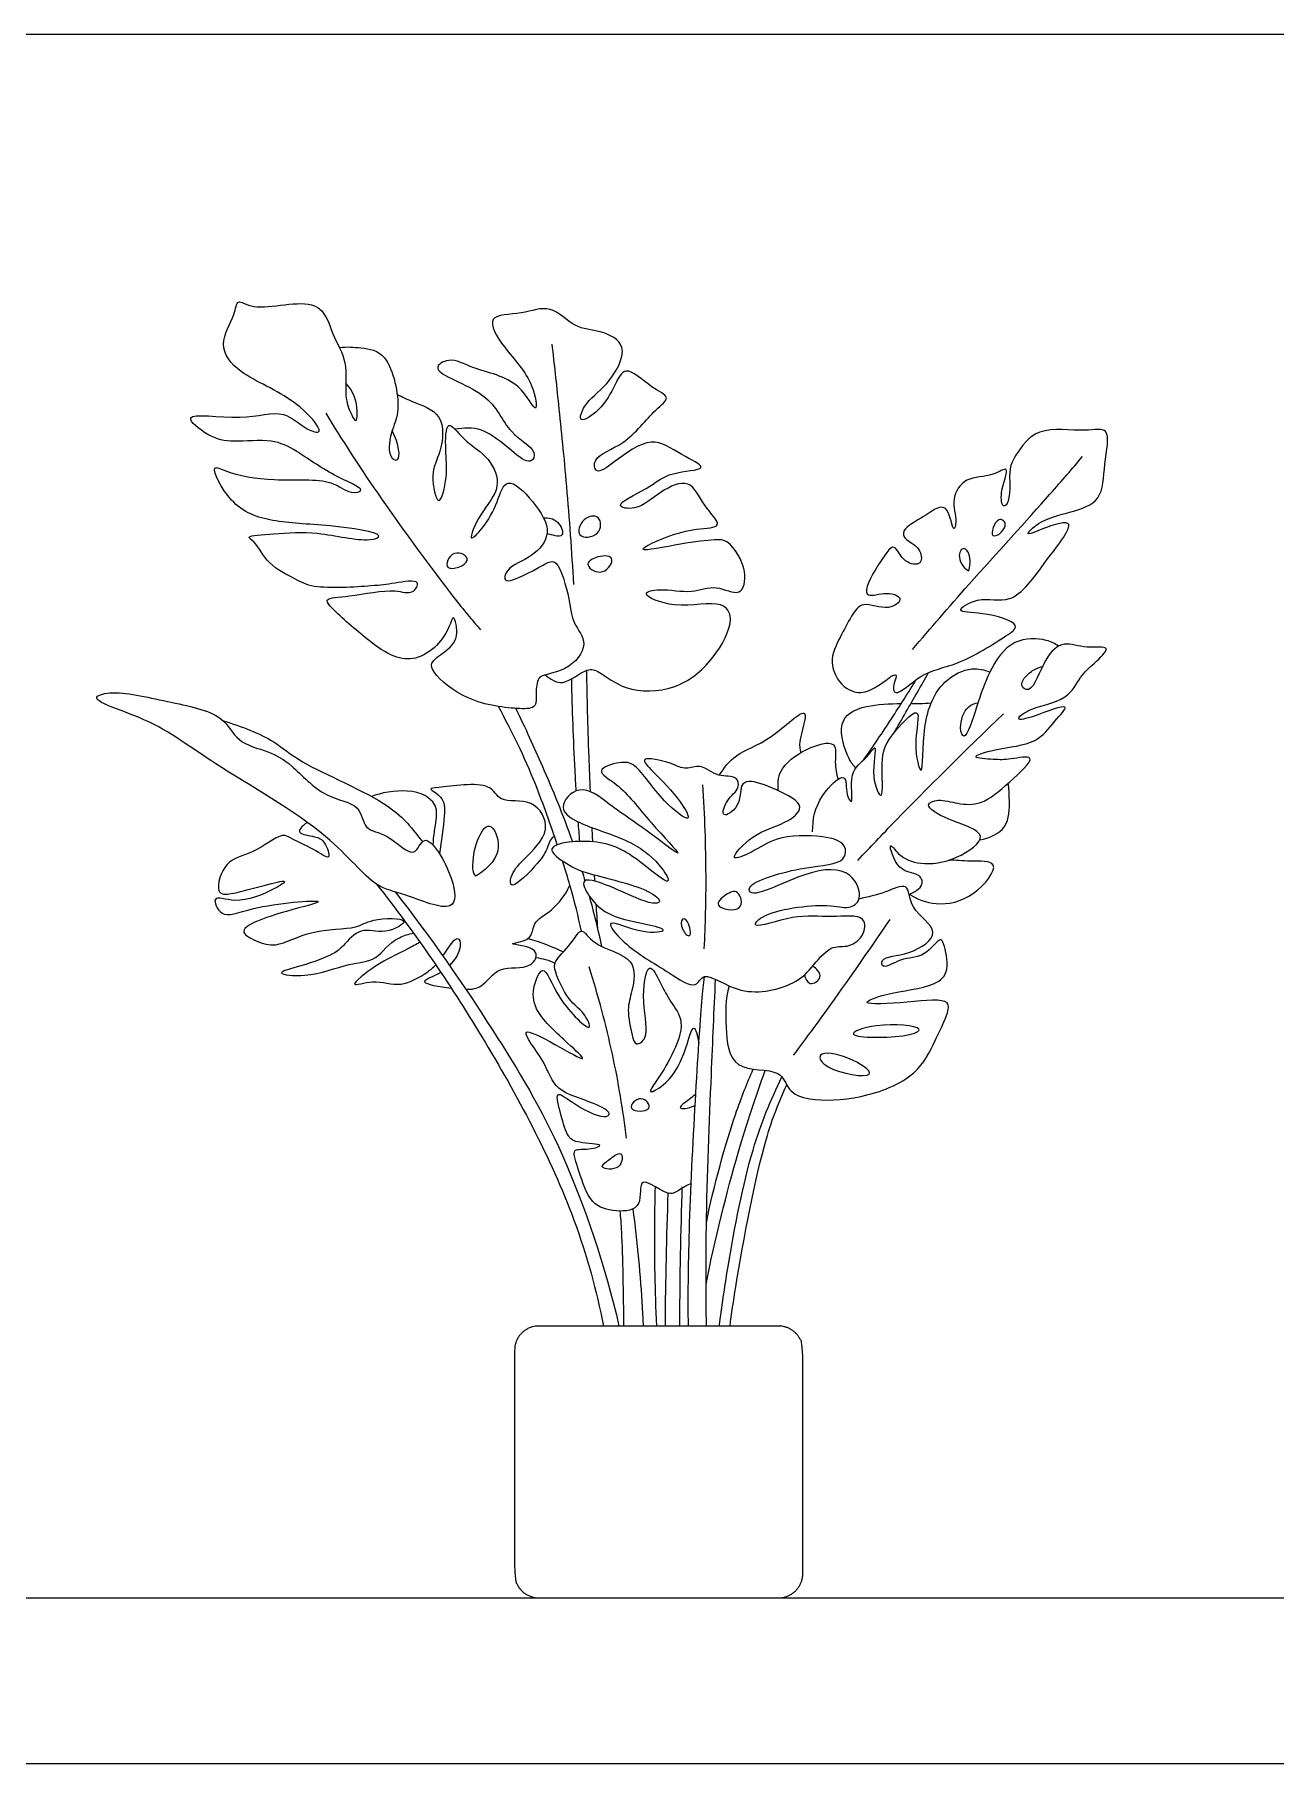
# Model space of a CAD drawing. Header units: millimetres. Extents: x 0.2 to 27.9, y 0.2 to 5.6.
# Drawn here: x 19.349 to 20.661, y 0.156 to 1.984 of the extents above; entities that cross this region are included whole.
import ezdxf

# ---------------------------------------------------------------- set-up
doc = ezdxf.new("R2010")
doc.units = ezdxf.units.MM
for name, color, linetype, true_color in [('AG-DIAGRAM', 7, 'Continuous', 0xfecc66), ('AG-PLANTS', 7, 'Continuous', 0x66ccff), ('X-VPRT', 6, 'Continuous', 0xff00ff)]:
    doc.layers.add(name, color=color, linetype=linetype, true_color=true_color)

msp = doc.modelspace()

# ---------------------------------------------------------------- linework, layer by layer
at = {"layer": 'AG-DIAGRAM'}
msp.add_line((17.2089, 0.3307), (21.7098, 0.3307), dxfattribs=at)
at = {"layer": 'AG-PLANTS'}
for points, knots in [([(19.7324, 1.6037), (19.7381, 1.6013), (19.7484, 1.595), (19.7838, 1.585), (19.7796, 1.541), (19.7661, 1.5219), (19.7765, 1.4772), (19.7863, 1.5206), (19.7832, 1.5416), (19.7838, 1.5812), (19.8032, 1.5532), (19.8307, 1.5385), (19.8439, 1.5042), (19.8208, 1.4808), (19.8051, 1.4437), (19.8257, 1.4645), (19.8382, 1.4875), (19.8476, 1.5203), (19.8778, 1.4898), (19.8983, 1.4579), (19.8759, 1.4306), (19.8483, 1.4222), (19.8425, 1.3979), (19.8872, 1.4241), (19.9029, 1.4311), (19.9154, 1.3855), (19.9169, 1.3622), (19.9371, 1.3394), (19.9126, 1.3097), (19.8818, 1.3074), (19.8811, 1.3007), (19.88, 1.2955), (19.8788, 1.2899), (19.8809, 1.2714), (19.859, 1.2707), (19.8062, 1.2769), (19.7712, 1.3071), (19.7665, 1.3205), (19.7832, 1.3314), (19.7988, 1.3448), (19.7922, 1.3745), (19.7873, 1.3549), (19.7729, 1.3343), (19.7492, 1.3215), (19.7242, 1.3266), (19.697, 1.3472), (19.6621, 1.3778), (19.6552, 1.3888), (19.6848, 1.3895), (19.7286, 1.3995), (19.7481, 1.3906), (19.7596, 1.4094), (19.7261, 1.4032), (19.7068, 1.401), (19.6432, 1.3973), (19.6252, 1.4087), (19.5948, 1.4228), (19.584, 1.4472), (19.57, 1.4544), (19.6073, 1.4565), (19.6461, 1.4601), (19.6994, 1.4465), (19.7237, 1.4566), (19.6544, 1.4668), (19.602, 1.4674), (19.556, 1.4833), (19.5325, 1.5324), (19.5553, 1.5195), (19.6023, 1.5109), (19.6627, 1.5162), (19.6805, 1.4979), (19.703, 1.5023), (19.6609, 1.5189), (19.6272, 1.5439), (19.6002, 1.5574), (19.5586, 1.5525), (19.5345, 1.5575), (19.497, 1.5875), (19.5707, 1.5743), (19.6119, 1.5901), (19.6336, 1.5668), (19.6591, 1.5599), (19.6219, 1.6032), (19.5667, 1.6223), (19.5412, 1.6561), (19.561, 1.686), (19.5626, 1.7067), (19.582, 1.6894), (19.6523, 1.711), (19.6628, 1.6662), (19.681, 1.6388), (19.6759, 1.6028), (19.6826, 1.5847), (19.6906, 1.5699), (19.6907, 1.5984), (19.6828, 1.6105), (19.678, 1.6156)], [0, 0, 0, 0, 0.239692, 0.550039, 0.884876, 1.176141, 1.461051, 1.741623, 2.04524, 2.323128, 2.573801, 2.899472, 3.20268, 3.529308, 3.814109, 4.032509, 4.346228, 4.612494, 4.92735, 5.262431, 5.563561, 5.865018, 6.046658, 6.407187, 6.612905, 6.9654, 7.250011, 7.523784, 7.839327, 8.133558, 8.27797, 8.27797, 8.447015, 8.659023, 8.884328, 9.297743, 9.668829, 9.846234, 10.077983, 10.335608, 10.578241, 10.758973, 11.048508, 11.327814, 11.593163, 11.927399, 12.308941, 12.453686, 12.7234, 13.109525, 13.349265, 13.529182, 13.798124, 14.079631, 14.508184, 14.771119, 15.083473, 15.372489, 15.522717, 15.805954, 16.184427, 16.598453, 16.778457, 17.181821, 17.614637, 18.002338, 18.34397, 18.540681, 18.93959, 19.368496, 19.639229, 19.817683, 20.132519, 20.51359, 20.813636, 21.161758, 21.458249, 21.736065, 22.134956, 22.513518, 22.813405, 23.013094, 23.362617, 23.811881, 24.137373, 24.457722, 24.665308, 24.895734, 25.338953, 25.669768, 25.990515, 26.31565, 26.569, 26.728339, 26.980968, 27.213614, 27.213614, 27.213614, 27.213614]), ([(19.889, 1.307), (19.8943, 1.3029), (19.9079, 1.2926), (19.9324, 1.3159), (19.9477, 1.3101), (19.9742, 1.2883), (20.028, 1.2894), (20.0671, 1.321), (20.0904, 1.3648), (20.0752, 1.3878), (20.029, 1.3752), (19.9859, 1.3931), (20.013, 1.3994), (20.0439, 1.3921), (20.0686, 1.404), (20.0969, 1.3873), (20.104, 1.4184), (20.084, 1.4502), (20.0667, 1.4503), (20.0357, 1.4466), (19.9819, 1.4354), (20.0077, 1.4504), (20.0452, 1.4629), (20.0803, 1.4621), (20.0548, 1.4864), (20.0432, 1.5167), (20.0093, 1.5013), (19.9881, 1.4805), (19.9572, 1.4856), (20.0009, 1.5048), (20.0181, 1.5224), (20.0673, 1.5237), (20.0297, 1.5408), (20.0016, 1.5621), (19.9638, 1.5337), (19.9418, 1.5174), (19.9389, 1.5394), (19.9755, 1.5496), (20.0023, 1.5863), (20.0236, 1.6011), (20.0002, 1.6104), (19.9736, 1.637), (19.9622, 1.6123), (19.9494, 1.5879), (19.9224, 1.5709), (19.9306, 1.5959), (19.9552, 1.6119), (19.9806, 1.6559), (19.9464, 1.6723), (19.9199, 1.6727), (19.8946, 1.7006), (19.8658, 1.6876), (19.8232, 1.6891), (19.8469, 1.6495), (19.8767, 1.6201), (19.8821, 1.5762), (19.862, 1.6213), (19.8132, 1.629), (19.7898, 1.6444), (19.7618, 1.6277), (19.8337, 1.6075), (19.8467, 1.5629), (19.8812, 1.5461), (19.8739, 1.5277), (19.8512, 1.5457), (19.8233, 1.5699), (19.8027, 1.5685), (19.7935, 1.5669)], [0, 0, 0, 0, 0.249282, 0.545128, 0.751421, 1.067653, 1.460853, 1.856537, 2.230578, 2.467344, 2.854149, 3.168415, 3.381262, 3.703201, 3.989463, 4.261731, 4.523572, 4.853072, 5.064277, 5.397755, 5.748323, 5.954943, 6.335247, 6.598685, 6.872905, 7.171354, 7.472457, 7.789744, 8.005723, 8.321261, 8.638678, 8.942839, 9.215596, 9.543807, 9.914217, 10.1661, 10.350514, 10.675747, 11.062875, 11.294743, 11.537733, 11.851115, 12.08923, 12.404511, 12.656031, 12.865858, 13.187084, 13.542929, 13.837438, 14.128004, 14.440306, 14.748352, 15.053861, 15.364209, 15.757542, 16.028406, 16.326104, 16.723878, 17.014568, 17.226237, 17.639518, 18.028866, 18.343081, 18.516235, 18.78356, 19.126901, 19.420602, 19.420602, 19.420602, 19.420602]), ([(19.6712, 1.6534), (19.6788, 1.6545), (19.6944, 1.6531), (19.7253, 1.6489), (19.7371, 1.5863), (19.7268, 1.569), (19.721, 1.5387), (19.7367, 1.53), (19.7346, 1.5506), (19.7272, 1.5656)], [0, 0, 0, 0, 0.281683, 0.584994, 1.02227, 1.302196, 1.610411, 1.777524, 2.06154, 2.06154, 2.06154, 2.06154]), ([(19.9192, 1.4028), (19.9172, 1.4374), (19.9124, 1.505), (19.9035, 1.5921), (19.8988, 1.6356), (19.8964, 1.6569)], [0, 0, 0, 0, 0.56565, 1.083189, 1.528626, 1.528626, 1.528626, 1.528626]), ([(19.6568, 1.584), (19.6744, 1.5553), (19.7077, 1.5026), (19.7911, 1.389), (19.8108, 1.3662), (19.8205, 1.3546)], [0, 0, 0, 0, 0.558356, 1.204603, 1.578454, 1.578454, 1.578454, 1.578454]), ([(20.2549, 1.3056), (20.2508, 1.3021), (20.242, 1.2963), (20.2253, 1.2858), (20.2028, 1.2922), (20.1875, 1.3208), (20.2009, 1.3469), (20.212, 1.3685), (20.2245, 1.3868), (20.2509, 1.3733), (20.2703, 1.3886), (20.2494, 1.3958), (20.2289, 1.3883), (20.2276, 1.4025), (20.2487, 1.4359), (20.259, 1.4462), (20.2674, 1.425), (20.289, 1.4217), (20.286, 1.443), (20.2691, 1.4495), (20.2654, 1.4619), (20.2902, 1.474), (20.3037, 1.4852), (20.3162, 1.4845), (20.3206, 1.4551), (20.325, 1.4716), (20.3174, 1.4929), (20.3332, 1.5178), (20.3609, 1.5157), (20.3825, 1.5314), (20.3692, 1.5009), (20.3736, 1.4782), (20.3813, 1.4933), (20.3793, 1.5267), (20.3866, 1.54), (20.4092, 1.5721), (20.4585, 1.5628), (20.4886, 1.5714), (20.4793, 1.5291), (20.4796, 1.4905), (20.4444, 1.4787), (20.4123, 1.4714), (20.3953, 1.4534), (20.4108, 1.46), (20.4588, 1.4782), (20.4156, 1.425), (20.3848, 1.3789), (20.3488, 1.3916), (20.3191, 1.3724), (20.3528, 1.374), (20.3949, 1.3612), (20.3735, 1.346), (20.3248, 1.3157), (20.2882, 1.3117), (20.2589, 1.2816), (20.2555, 1.2973), (20.2639, 1.3101), (20.2549, 1.3056)], [0, 0, 0, 0, 0.224913, 0.466071, 0.721577, 1.021916, 1.317881, 1.60117, 1.837271, 2.125017, 2.342997, 2.561452, 2.808154, 2.973732, 3.335971, 3.509536, 3.750622, 3.969931, 4.183127, 4.418709, 4.583583, 4.866836, 5.106985, 5.278396, 5.533852, 5.686936, 5.9608, 6.238138, 6.53605, 6.752465, 7.03358, 7.238551, 7.540035, 7.540035, 7.805053, 8.146209, 8.537901, 8.809129, 9.153247, 9.491621, 9.810255, 10.148482, 10.368121, 10.551651, 10.873864, 11.24992, 11.671957, 11.998748, 12.252239, 12.522038, 12.862977, 13.079696, 13.509294, 13.870102, 14.185055, 14.35445, 14.568802, 14.568802, 14.568802, 14.568802]), ([(20.2773, 1.3338), (20.2972, 1.3571), (20.3346, 1.4007), (20.4231, 1.4977), (20.4458, 1.5246), (20.4574, 1.5381)], [0, 0, 0, 0, 0.531942, 1.157864, 1.563399, 1.563399, 1.563399, 1.563399]), ([(19.8872, 1.4733), (19.8923, 1.4735), (19.903, 1.4721), (19.9119, 1.4501), (19.8958, 1.4549), (19.891, 1.4568)], [0, 0, 0, 0, 0.2188971, 0.4289816, 0.648641, 0.648641, 0.648641, 0.648641]), ([(19.9257, 1.4552), (19.9225, 1.4588), (19.9279, 1.474), (19.9485, 1.4778), (19.9487, 1.453), (19.9291, 1.4514), (19.9257, 1.4552)], [0, 0, 0, 0, 0.2253969, 0.4401604, 0.6634488, 0.9023614, 0.9023614, 0.9023614, 0.9023614]), ([(20.3625, 1.4545), (20.3597, 1.4569), (20.3668, 1.4775), (20.3816, 1.4642), (20.3653, 1.4523), (20.3625, 1.4545)], [0, 0, 0, 0, 0.2330314, 0.4018547, 0.6279846, 0.6279846, 0.6279846, 0.6279846]), ([(19.7863, 1.4208), (19.7826, 1.4237), (19.7905, 1.4425), (19.8176, 1.4272), (19.7906, 1.4174), (19.7863, 1.4208)], [0, 0, 0, 0, 0.2226047, 0.4404426, 0.6980817, 0.6980817, 0.6980817, 0.6980817]), ([(19.9343, 1.4231), (19.9334, 1.4263), (19.9416, 1.4327), (19.9658, 1.4349), (19.9512, 1.4098), (19.9354, 1.4191), (19.9343, 1.4231)], [0, 0, 0, 0, 0.1867363, 0.4140967, 0.6421309, 0.8698725, 0.8698725, 0.8698725, 0.8698725]), ([(20.3372, 1.4173), (20.3335, 1.4176), (20.3231, 1.4308), (20.3326, 1.4468), (20.3404, 1.4315), (20.3372, 1.4173)], [0, 0, 0, 0, 0.2904128, 0.5145978, 0.8085782, 0.8085782, 0.8085782, 0.8085782]), ([(20.2738, 1.0752), (20.2793, 1.0767), (20.2911, 1.0844), (20.2839, 1.0987), (20.2615, 1.097), (20.25, 1.135), (20.2636, 1.1142), (20.2868, 1.1052), (20.3225, 1.1096), (20.3648, 1.1396), (20.3155, 1.1521), (20.2875, 1.1697), (20.3063, 1.1765), (20.3254, 1.1701), (20.352, 1.169), (20.3773, 1.1911), (20.4138, 1.2243), (20.3788, 1.2171), (20.366, 1.2173), (20.3343, 1.2194), (20.3686, 1.2299), (20.4091, 1.2333), (20.4253, 1.2558), (20.4494, 1.2807), (20.4068, 1.2626), (20.3842, 1.2577), (20.4017, 1.2732), (20.4418, 1.2787), (20.4544, 1.3056), (20.4679, 1.3177), (20.491, 1.3391), (20.4596, 1.3339), (20.4373, 1.3442), (20.4161, 1.3256), (20.4045, 1.286), (20.3886, 1.2961), (20.4007, 1.3106), (20.4108, 1.3149), (20.4149, 1.3158)], [0, 0, 0, 0, 0.230217, 0.410931, 0.663977, 0.939425, 1.131676, 1.411332, 1.755984, 2.077483, 2.420178, 2.704178, 2.88905, 3.144128, 3.416429, 3.757275, 4.075057, 4.32301, 4.563915, 4.802542, 5.059351, 5.423905, 5.725577, 5.963104, 6.286668, 6.513102, 6.717121, 7.072811, 7.358523, 7.613476, 7.858449, 8.106789, 8.381202, 8.663034, 8.99534, 9.155709, 9.390147, 9.540094, 9.540094, 9.540094, 9.540094]), ([(20.4319, 1.3374), (20.4279, 1.3401), (20.4193, 1.3453), (20.3812, 1.3473), (20.357, 1.3089), (20.3467, 1.2778), (20.3328, 1.2342), (20.3262, 1.2529), (20.3327, 1.273), (20.3431, 1.277), (20.3467, 1.2776)], [0, 0, 0, 0, 0.211416, 0.531585, 0.886532, 1.235699, 1.556078, 1.726715, 1.997413, 2.127881, 2.127881, 2.127881, 2.127881]), ([(19.9166, 1.3026), (19.9173, 1.2704), (19.9187, 1.2321), (19.921, 1.1915), (19.9215, 1.1842)], [0, 0, 0, 0, 0.5462568, 0.6647753, 0.6647753, 0.6647753, 0.6647753]), ([(19.9326, 1.3119), (19.9331, 1.2813), (19.9339, 1.2478), (19.9359, 1.1966), (19.9365, 1.1837)], [0, 0, 0, 0, 0.5320723, 0.6993508, 0.6993508, 0.6993508, 0.6993508]), ([(20.1718, 1.1412), (20.1716, 1.1543), (20.1764, 1.1775), (20.2094, 1.2086), (20.206, 1.1811), (20.2164, 1.166), (20.2084, 1.2061), (20.2286, 1.2171), (20.2418, 1.239), (20.232, 1.2001), (20.2481, 1.1662), (20.2433, 1.219), (20.2504, 1.2394), (20.2908, 1.2826), (20.2765, 1.235), (20.2897, 1.1876), (20.2866, 1.2582), (20.3065, 1.3013), (20.3396, 1.3163), (20.3533, 1.3124), (20.3593, 1.31)], [0, 0, 0, 0, 0.347636, 0.64971, 0.8852, 1.048679, 1.34015, 1.617101, 1.814691, 2.119419, 2.375699, 2.69855, 3.004449, 3.338341, 3.655683, 3.953032, 4.328, 4.729321, 5.041548, 5.28565, 5.28565, 5.28565, 5.28565]), ([(20.226, 1.2174), (20.236, 1.2317), (20.2554, 1.2606), (20.2729, 1.2882), (20.2815, 1.3021)], [0, 0, 0, 0, 0.401362, 0.7896111, 0.7896111, 0.7896111, 0.7896111]), ([(20.2576, 1.2453), (20.2659, 1.2595), (20.2824, 1.2881), (20.2905, 1.3024), (20.2945, 1.3095)], [0, 0, 0, 0, 0.3906046, 0.6655935, 0.6655935, 0.6655935, 0.6655935]), ([(19.7106, 1.0857), (19.72, 1.0795), (19.7389, 1.0772), (19.7961, 1.0511), (19.7937, 1.0928), (19.761, 1.1473), (19.7513, 1.1083), (19.723, 1.1409), (19.6965, 1.1415), (19.6942, 1.1721), (19.654, 1.1757), (19.6219, 1.2123), (19.5972, 1.2267), (19.5617, 1.2349), (19.5493, 1.2673), (19.4887, 1.2784), (19.4338, 1.292), (19.4016, 1.2811), (19.4768, 1.2597), (19.5372, 1.2114), (19.659, 1.1444), (19.6966, 1.095), (19.7106, 1.0857)], [0, 0, 0, 0, 0.318706, 0.703208, 1.002886, 1.39085, 1.61886, 1.933183, 2.207797, 2.468864, 2.798798, 3.181791, 3.482848, 3.800939, 4.102763, 4.530375, 4.965197, 5.180975, 5.591805, 6.116274, 6.772352, 7.248098, 7.248098, 7.248098, 7.248098]), ([(19.9017, 1.1274), (19.8948, 1.1484), (19.8742, 1.2064), (19.8541, 1.2467), (19.8395, 1.2736)], [0.6445809, 0.6445809, 0.6445809, 0.6445809, 0.9807482, 1.5128401, 1.5128401, 1.5128401, 1.5128401]), ([(19.8579, 1.2716), (19.8677, 1.2513), (19.8868, 1.2091), (19.9075, 1.1601), (19.9177, 1.1306)], [0, 0, 0, 0, 0.456737, 0.9702196, 0.9702196, 0.9702196, 0.9702196]), ([(20.0731, 1.201), (20.0782, 1.2086), (20.0904, 1.2256), (20.1259, 1.235), (20.174, 1.2843), (20.1553, 1.2347), (20.1586, 1.2287), (20.1592, 1.2248)], [0, 0, 0, 0, 0.290971, 0.649941, 1.014038, 1.317507, 1.510485, 1.510485, 1.510485, 1.510485]), ([(20.2173, 1.2085), (20.2145, 1.2118), (20.2091, 1.2181), (20.1953, 1.2589), (20.223, 1.2754), (20.2538, 1.2766), (20.2655, 1.2767)], [0, 0, 0, 0, 0.200556, 0.53399, 0.848671, 1.102178, 1.102178, 1.102178, 1.102178]), ([(20.2197, 1.1109), (20.2333, 1.1254), (20.2605, 1.1544), (20.3353, 1.2293), (20.3736, 1.2657)], [0, 0, 0, 0, 0.428832, 1.128133, 1.128133, 1.128133, 1.128133]), ([(20.2758, 1.2767), (20.279, 1.2767), (20.2889, 1.2766), (20.2928, 1.2772), (20.2972, 1.2774)], [1.1813832, 1.1813832, 1.1813832, 1.1813832, 1.2612941, 1.4618345, 1.4618345, 1.4618345, 1.4618345]), ([(19.5486, 1.2583), (19.5669, 1.2532), (19.6045, 1.2379), (19.6289, 1.2124), (19.7292, 1.1722), (19.7483, 1.1442), (19.759, 1.1306)], [0, 0, 0, 0, 0.418872, 0.760356, 1.321337, 1.721183, 1.721183, 1.721183, 1.721183]), ([(20.1355, 1.1846), (20.1349, 1.1915), (20.135, 1.2077), (20.1627, 1.2296), (20.1994, 1.2399), (20.1942, 1.2137), (20.1974, 1.2026), (20.1984, 1.1964)], [0, 0, 0, 0, 0.253482, 0.58508, 0.881617, 1.11718, 1.358785, 1.358785, 1.358785, 1.358785]), ([(20.0574, 0.9879), (20.0532, 0.9867), (20.0484, 0.9724), (20.0171, 0.9949), (19.9749, 1.0181), (19.9473, 1.0533), (19.9913, 1.0315), (20.0234, 1.0365), (19.992, 1.0449), (19.9579, 1.05), (19.9361, 1.0694), (19.923, 1.0965), (19.9662, 1.0806), (19.9992, 1.0638), (20.0137, 1.0665), (19.9961, 1.083), (19.9339, 1.096), (19.9148, 1.1049), (19.8804, 1.1281), (19.9519, 1.1354), (19.9867, 1.1123), (20.0253, 1.0801), (20.0113, 1.1072), (19.9804, 1.1328), (19.9323, 1.146), (19.8984, 1.1648), (19.9267, 1.1945), (19.9591, 1.1674), (19.9972, 1.1425), (20.0443, 1.1052), (19.9957, 1.1546), (19.9707, 1.1897), (19.9386, 1.2063), (19.969, 1.2158), (19.9865, 1.2136), (20.0103, 1.1743), (20.0471, 1.1468), (20.0309, 1.177), (20.0056, 1.2019), (19.9859, 1.2224), (20.0237, 1.2143), (20.037, 1.2056), (20.054, 1.214), (20.0711, 1.1978), (20.0922, 1.2015), (20.0952, 1.1857), (20.081, 1.1769), (20.0731, 1.1529), (20.0968, 1.1681), (20.0941, 1.1903), (20.1053, 1.1969), (20.1328, 1.1865), (20.1682, 1.1686), (20.1402, 1.1475), (20.1104, 1.1415), (20.0791, 1.1073), (20.1111, 1.1204), (20.1322, 1.1368), (20.181, 1.1382), (20.2082, 1.1295), (20.2064, 1.1064), (20.1643, 1.1057), (20.1003, 1.0874), (20.1085, 1.0695), (20.165, 1.1016), (20.2134, 1.1038), (20.2258, 1.0691), (20.2088, 1.0584), (20.1876, 1.0667), (20.12, 1.0575), (20.1045, 1.036), (20.1553, 1.0551), (20.1881, 1.0495), (20.2301, 1.0551), (20.2263, 1.0286), (20.208, 1.018), (20.1899, 1.0219), (20.1698, 0.9954), (20.1527, 0.9788), (20.0963, 0.9637), (20.0648, 0.9899), (20.0574, 0.9879)], [0, 0, 0, 0, 0.199413, 0.504877, 0.925604, 1.197975, 1.527918, 1.783699, 2.028854, 2.370337, 2.675399, 2.904467, 3.227564, 3.587161, 3.739566, 3.963686, 4.409478, 4.694583, 4.955715, 5.34083, 5.744612, 6.063183, 6.278376, 6.640334, 7.045222, 7.342896, 7.619895, 7.950211, 8.363483, 8.683962, 9.046097, 9.456141, 9.7164, 9.968395, 10.196759, 10.583231, 10.890332, 11.131257, 11.496711, 11.713513, 12.003053, 12.236016, 12.451511, 12.709056, 12.945367, 13.123115, 13.355461, 13.572647, 13.799564, 14.05561, 14.221795, 14.528936, 14.835801, 15.10051, 15.438226, 15.736977, 15.976837, 16.282819, 16.667727, 16.945052, 17.147916, 17.506255, 17.941595, 18.080761, 18.510466, 18.889052, 19.175534, 19.382771, 19.649977, 20.112181, 20.297574, 20.646973, 21.005382, 21.323129, 21.553535, 21.798484, 22.023858, 22.325734, 22.60391, 23.016871, 23.373468, 23.373468, 23.373468, 23.373468]), ([(19.8989, 1.1359), (19.8947, 1.1353), (19.8913, 1.1223), (19.8833, 1.1092), (19.8516, 1.0768), (19.852, 1.0961), (19.8661, 1.1128), (19.8984, 1.1413), (19.877, 1.1786), (19.8393, 1.1699), (19.8329, 1.1964), (19.7789, 1.1876), (19.7637, 1.1873), (19.7824, 1.1778), (19.7833, 1.1591), (19.779, 1.1306), (19.7771, 1.1179)], [24.164614, 24.164614, 24.164614, 24.164614, 24.347568, 24.580269, 24.884275, 25.034013, 25.282957, 25.602839, 25.890974, 26.177608, 26.402514, 26.773381, 26.92202, 27.108792, 27.341332, 27.629896, 27.629896, 27.629896, 27.629896]), ([(20.0572, 1.0173), (20.0585, 1.0432), (20.0599, 1.0951), (20.0579, 1.1589), (20.0558, 1.1908)], [0, 0, 0, 0, 0.489629, 1.032902, 1.032902, 1.032902, 1.032902]), ([(20.3487, 1.1327), (20.3584, 1.1344), (20.3801, 1.143), (20.38, 1.1747), (20.3796, 1.1865), (20.3786, 1.1925)], [0, 0, 0, 0, 0.3018041, 0.5956824, 0.8331449, 0.8331449, 0.8331449, 0.8331449]), ([(19.7704, 1.1268), (19.7709, 1.137), (19.7741, 1.154), (19.775, 1.1724), (19.7499, 1.1884), (19.7146, 1.1823), (19.7053, 1.1784)], [28.1614545, 28.1614545, 28.1614545, 28.1614545, 28.4064858, 28.6139159, 28.9033816, 29.1429182, 29.1429182, 29.1429182, 29.1429182]), ([(19.6376, 1.151), (19.6308, 1.1465), (19.6242, 1.1387), (19.6466, 1.1364), (19.6559, 1.1318), (19.6644, 1.1078), (19.6424, 1.1248), (19.6208, 1.1328), (19.6103, 1.1413), (19.5796, 1.1161), (19.5498, 1.1134), (19.5387, 1.0746), (19.5593, 1.0742), (19.6257, 1.0952), (19.5991, 1.0781), (19.5639, 1.0635), (19.5342, 1.076), (19.5474, 1.0469), (19.5764, 1.0633), (19.675, 1.0716), (19.6128, 1.0574), (19.5574, 1.0382), (19.5849, 1.0247), (19.6051, 1.0176), (19.6403, 1.0388), (19.6902, 1.0375), (19.703, 1.0496), (19.7539, 1.0505), (19.7175, 1.031), (19.6941, 1.042), (19.6752, 1.02), (19.6652, 1.0111), (19.6338, 0.9995), (19.5986, 0.9912), (19.6401, 0.9862), (19.6799, 1.0025), (19.7122, 1.0037), (19.7247, 1.0268), (19.7446, 1.0329), (19.7497, 1.0339)], [8.487385, 8.487385, 8.487385, 8.487385, 8.667561, 8.874257, 9.054307, 9.252402, 9.467276, 9.726823, 9.892073, 10.19603, 10.478606, 10.7535, 10.958834, 11.337407, 11.521507, 11.859778, 12.092053, 12.294414, 12.592861, 13.016662, 13.319638, 13.680395, 13.888975, 14.124865, 14.447503, 14.797493, 15.029456, 15.317807, 15.556443, 15.816296, 16.067837, 16.258896, 16.567346, 16.806722, 17.062164, 17.416438, 17.690812, 17.98527, 18.092812, 18.092812, 18.092812, 18.092812]), ([(19.8156, 1.0943), (19.8305, 1.1032), (19.8457, 1.1229), (19.8322, 1.1517), (19.8205, 1.1415), (19.8119, 1.1195), (19.8119, 1.0961), (19.8156, 1.0943)], [0, 0, 0, 0, 0.377028, 0.709132, 0.885001, 1.24049, 1.574701, 1.574701, 1.574701, 1.574701]), ([(19.9274, 1.036), (19.9237, 1.0523), (19.9194, 1.0706), (19.9102, 1.1011), (19.9072, 1.1104)], [0, 0, 0, 0, 0.3931393, 0.5509421, 0.5509421, 0.5509421, 0.5509421]), ([(20.2738, 1.0752), (20.2824, 1.0698), (20.3029, 1.0618), (20.3422, 1.0694), (20.3752, 1.1118), (20.3364, 1.1091), (20.3235, 1.1112), (20.3158, 1.111)], [0, 0, 0, 0, 0.306749, 0.662249, 0.995764, 1.269073, 1.536757, 1.536757, 1.536757, 1.536757]), ([(19.7106, 1.0857), (19.7511, 1.0344), (19.8243, 0.9275), (19.916, 0.7569), (19.9433, 0.6557), (19.9506, 0.6183)], [0, 0, 0, 0, 0.777236, 1.595116, 2.066418, 2.066418, 2.066418, 2.066418]), ([(19.8049, 0.9745), (19.8116, 0.9743), (19.8243, 0.9765), (19.8386, 1.0017), (19.8741, 0.9934), (19.8859, 1.0198), (19.855, 1.0217), (19.8545, 1.0227), (19.854, 1.0235), (19.8766, 1.0252), (19.8747, 1.0468), (19.8963, 1.0559), (19.9108, 1.0749), (19.9151, 1.0846)], [21.491486, 21.491486, 21.491486, 21.491486, 21.671746, 21.93454, 22.22231, 22.424303, 22.675998, 22.675998, 22.675998, 22.886918, 23.099607, 23.345093, 23.604637, 23.604637, 23.604637, 23.604637]), ([(20.0722, 1.0634), (20.0701, 1.0668), (20.0803, 1.0753), (20.0939, 1.0815), (20.1014, 1.0544), (20.0748, 1.0591), (20.0722, 1.0634)], [0, 0, 0, 0, 0.2037906, 0.3996418, 0.6192696, 0.8811512, 0.8811512, 0.8811512, 0.8811512]), ([(20.0834, 0.9782), (20.0796, 0.964), (20.0793, 0.9363), (20.0843, 0.885), (20.1397, 0.8926), (20.1447, 0.866), (20.1704, 0.8558), (20.2239, 0.8578), (20.2826, 0.8809), (20.301, 0.9193), (20.3138, 0.9458), (20.3187, 0.966), (20.2738, 0.9604), (20.2154, 0.9573), (20.2533, 0.9719), (20.3005, 0.9761), (20.3176, 0.9938), (20.3114, 1.0216), (20.3064, 1.0307), (20.2902, 1.0068), (20.266, 1.0088), (20.2459, 0.9945), (20.2428, 1.0095), (20.2749, 1.0094), (20.3123, 1.0356), (20.273, 1.058), (20.2747, 1.09), (20.2471, 1.0751), (20.23, 1.0725), (20.2207, 1.0698)], [0, 0, 0, 0, 0.36853, 0.725771, 1.088028, 1.339435, 1.610761, 2.018822, 2.453425, 2.808747, 3.113516, 3.30756, 3.667542, 4.028705, 4.28625, 4.684816, 4.938753, 5.226774, 5.358594, 5.619881, 5.902873, 6.146274, 6.283073, 6.584001, 6.904083, 7.226105, 7.49003, 7.749343, 8.048809, 8.048809, 8.048809, 8.048809]), ([(19.7301, 1.0776), (19.7672, 1.031), (19.8356, 0.9306), (19.9092, 0.8084), (19.9526, 0.6815), (19.967, 0.6183)], [0, 0, 0, 0, 0.741879, 1.426573, 2.140166, 2.140166, 2.140166, 2.140166]), ([(20.0417, 1.0313), (20.0401, 1.0301), (20.0324, 1.0374), (20.0322, 1.0511), (20.0414, 1.0469), (20.0436, 1.0327), (20.0417, 1.0313)], [0, 0, 0, 0, 0.1744099, 0.3565658, 0.4951969, 0.707284, 0.707284, 0.707284, 0.707284]), ([(20.1517, 0.9047), (20.1638, 0.9209), (20.1878, 0.9533), (20.2321, 1.0163), (20.2537, 1.0482)], [0, 0, 0, 0, 0.431929, 1.02855, 1.02855, 1.02855, 1.02855]), ([(19.7565, 1.0243), (19.7525, 1.0219), (19.7338, 1.0119), (19.7137, 1.0034), (19.676, 0.9739), (19.7097, 0.9864), (19.7356, 0.9747), (19.7618, 0.9907), (19.7703, 0.9972), (19.7732, 1.0003)], [18.442753, 18.442753, 18.442753, 18.442753, 18.548811, 18.866528, 19.142873, 19.367234, 19.646635, 19.927569, 20.073374, 20.073374, 20.073374, 20.073374]), ([(19.7806, 1.0098), (19.7861, 1.0177), (19.7964, 1.0346), (19.8012, 1.0186), (19.7939, 1.0058), (19.7877, 0.9996)], [20.1914313, 20.1914313, 20.1914313, 20.1914313, 20.4282822, 20.583159, 20.7916389, 20.7916389, 20.7916389, 20.7916389]), ([(20.0434, 0.7691), (20.0301, 0.7635), (20.0233, 0.75), (19.9977, 0.7724), (19.9925, 0.7702), (19.9881, 0.7683), (19.9939, 0.7415), (19.9629, 0.7383), (19.9355, 0.7465), (19.9256, 0.7802), (19.9158, 0.8073), (19.9317, 0.8038), (19.9566, 0.8105), (19.9233, 0.8117), (19.9122, 0.8177), (19.906, 0.8401), (19.8979, 0.8701), (19.9189, 0.853), (19.9488, 0.8367), (19.9609, 0.8435), (19.9383, 0.8562), (19.8979, 0.8661), (19.891, 0.8963), (19.8553, 0.9397), (19.8993, 0.9165), (19.939, 0.8934), (19.91, 0.9202), (19.8785, 0.9488), (19.8741, 0.9734), (19.8877, 1.0063), (19.8998, 0.9638), (19.9435, 0.9224), (19.929, 0.9527), (19.9132, 0.961), (19.8972, 0.9959), (19.8999, 1.0063), (19.9183, 1.0238), (19.9275, 1.042), (19.9401, 1.0184), (19.9875, 1.0104), (19.9812, 0.9722), (19.9747, 0.9535), (19.9805, 0.9273), (19.9841, 0.9136), (20.0002, 0.9243), (19.99, 0.9578), (19.9966, 1.0095), (20.0118, 0.9793), (20.0209, 0.9614), (20.0382, 0.94), (20.0232, 0.9034), (20.0086, 0.8801), (19.9951, 0.8614), (20.0224, 0.8767), (20.0377, 0.908), (20.0458, 0.9423), (20.0498, 0.9261), (20.0515, 0.918)], [16.258998, 16.258998, 16.258998, 16.258998, 16.481797, 16.793028, 16.793028, 16.793028, 17.060678, 17.337724, 17.626855, 17.960312, 18.221617, 18.418155, 18.631771, 18.889795, 19.094397, 19.369968, 19.628479, 19.86064, 20.198567, 20.341016, 20.590264, 20.945356, 21.266295, 21.597807, 21.91809, 22.239556, 22.503211, 22.883241, 23.163924, 23.418635, 23.744281, 24.116215, 24.337334, 24.597159, 24.928994, 25.105941, 25.39076, 25.600968, 25.843426, 26.20725, 26.514965, 26.772798, 27.06233, 27.241471, 27.426367, 27.769726, 28.10685, 28.34935, 28.620236, 28.894829, 29.232396, 29.547276, 29.745156, 29.988321, 30.35162, 30.616979, 30.826151, 30.826151, 30.826151, 30.826151]), ([(19.7785, 0.9924), (19.7703, 0.9874), (19.7496, 0.9818), (19.7768, 0.9773), (19.7895, 0.9758)], [20.8837605, 20.8837605, 20.8837605, 20.8837605, 21.1092617, 21.3716526, 21.3716526, 21.3716526, 21.3716526]), ([(19.975, 0.817), (19.9713, 0.8468), (19.9615, 0.906), (19.9451, 0.9678), (19.9354, 0.9981)], [0, 0, 0, 0, 0.526524, 1.069476, 1.069476, 1.069476, 1.069476]), ([(20.0404, 0.6183), (20.0401, 0.6485), (20.0406, 0.7451), (20.0537, 0.9604), (20.0564, 0.9788), (20.0574, 0.9879)], [0.307705, 0.307705, 0.307705, 0.307705, 0.722588, 1.585268, 1.875306, 1.875306, 1.875306, 1.875306]), ([(20.1631, 0.9895), (20.1642, 0.9861), (20.1675, 0.9766), (20.1849, 0.9873), (20.1758, 0.9963), (20.1722, 0.9992)], [0, 0, 0, 0, 0.1809225, 0.3757576, 0.582902, 0.582902, 0.582902, 0.582902]), ([(20.0595, 0.6183), (20.059, 0.6527), (20.0588, 0.7427), (20.0644, 0.8767), (20.0676, 0.9519), (20.0692, 0.985)], [0.289501, 0.289501, 0.289501, 0.289501, 0.727494, 1.43472, 1.953109, 1.953109, 1.953109, 1.953109]), ([(20.2152, 0.9269), (20.213, 0.9296), (20.2408, 0.9399), (20.295, 0.9349), (20.27, 0.9226), (20.2185, 0.9229), (20.2152, 0.9269)], [0, 0, 0, 0, 0.281822, 0.654219, 0.86792, 1.282192, 1.282192, 1.282192, 1.282192]), ([(20.1883, 0.8924), (20.1808, 0.8967), (20.1741, 0.9098), (20.2091, 0.9051), (20.2501, 0.8775), (20.2013, 0.8849), (20.1883, 0.8924)], [0, 0, 0, 0, 0.213611, 0.513435, 0.807799, 1.176641, 1.176641, 1.176641, 1.176641]), ([(20.0591, 0.6625), (20.0682, 0.7093), (20.0916, 0.8019), (20.1113, 0.8599), (20.1217, 0.8887)], [0, 0, 0, 0, 0.663774, 1.19581, 1.19581, 1.19581, 1.19581]), ([(20.0595, 0.7275), (20.0669, 0.7662), (20.0889, 0.8423), (20.1022, 0.8743), (20.109, 0.8902)], [0, 0, 0, 0, 0.603929, 1.003998, 1.003998, 1.003998, 1.003998]), ([(20.0731, 0.6183), (20.0757, 0.6385), (20.0851, 0.7013), (20.1051, 0.8049), (20.1274, 0.8568), (20.1392, 0.882)], [0.335632, 0.335632, 0.335632, 0.335632, 0.633537, 1.261269, 1.767999, 1.767999, 1.767999, 1.767999]), ([(20.0482, 0.8636), (20.0383, 0.8551), (20.0245, 0.8475), (20.0398, 0.848), (20.0475, 0.8515)], [14.5076501, 14.5076501, 14.5076501, 14.5076501, 14.7666541, 15.0151992, 15.0151992, 15.0151992, 15.0151992]), ([(20.0845, 0.6183), (20.0861, 0.6312), (20.0948, 0.6904), (20.1192, 0.817), (20.1363, 0.8545), (20.1444, 0.8736)], [0.375474, 0.375474, 0.375474, 0.375474, 0.583221, 1.283091, 1.720661, 1.720661, 1.720661, 1.720661]), ([(19.9804, 0.8487), (19.9783, 0.8522), (19.9905, 0.8653), (20.0067, 0.8445), (19.9827, 0.8446), (19.9804, 0.8487)], [0, 0, 0, 0, 0.2084657, 0.4084846, 0.6445197, 0.6445197, 0.6445197, 0.6445197]), ([(19.969, 0.8004), (19.966, 0.8023), (19.9542, 0.7923), (19.945, 0.7852), (19.97, 0.7815), (19.9716, 0.7987), (19.969, 0.8004)], [0, 0, 0, 0, 0.230095, 0.3789925, 0.6051133, 0.8120046, 0.8120046, 0.8120046, 0.8120046]), ([(20.0069, 0.6183), (20.0061, 0.637), (20.0044, 0.6889), (20.0047, 0.735), (20.0056, 0.7655)], [0.3380694, 0.3380694, 0.3380694, 0.3380694, 0.6159963, 1.1212643, 1.1212643, 1.1212643, 1.1212643]), ([(20.0188, 0.7589), (20.0171, 0.7141), (20.016, 0.6598), (20.0157, 0.6203), (20.0157, 0.6183)], [0, 0, 0, 0, 0.644246, 0.6784045, 0.6784045, 0.6784045, 0.6784045]), ([(20.0336, 0.7654), (20.0321, 0.7194), (20.0312, 0.6627), (20.0309, 0.6213), (20.0308, 0.6183)], [0, 0, 0, 0, 0.6518861, 0.7039616, 0.7039616, 0.7039616, 0.7039616]), ([(19.9722, 0.6183), (19.9719, 0.6509), (19.9709, 0.7083), (19.9689, 0.7336), (19.9683, 0.7399)], [0.5023018, 0.5023018, 0.5023018, 0.5023018, 0.9821639, 1.1635284, 1.1635284, 1.1635284, 1.1635284]), ([(19.9929, 0.6183), (19.9926, 0.6248), (19.9907, 0.6624), (19.9866, 0.7071), (19.982, 0.7424)], [0.4090107, 0.4090107, 0.4090107, 0.4090107, 0.5211575, 1.0460591, 1.0460591, 1.0460591, 1.0460591])]:
    msp.add_open_spline(points, degree=3, knots=knots, dxfattribs=at)
for points in [[(19.9236, 1.1517), (19.9241, 1.1448), (19.9247, 1.1379), (19.9252, 1.131)], [(19.9382, 1.1457), (19.9384, 1.1407), (19.9387, 1.1356), (19.9389, 1.1306)], [(19.9278, 1.0995), (19.9289, 1.0961), (19.9299, 1.0927), (19.9309, 1.0893)], [(19.9408, 1.0955), (19.9409, 1.0933), (19.9411, 1.0911), (19.9412, 1.0889)], [(19.9354, 1.0734), (19.9403, 1.0557), (19.9447, 1.0377), (19.9485, 1.02)], [(19.9426, 1.0647), (19.9431, 1.056), (19.9437, 1.0474), (19.9443, 1.039)], [(19.8709, 1.0283), (19.883, 1.0251), (19.8978, 1.019), (19.9082, 1.0142)], [(19.8792, 1.008), (19.886, 1.0073), (19.893, 1.0052), (19.8993, 1.0023)]]:
    msp.add_open_spline(points, degree=3, dxfattribs=at)
msp.add_rational_spline([(19.8566, 0.5927), (19.8566, 0.6183), (19.8823, 0.6183), (20.009, 0.6183), (20.1357, 0.6183), (20.1614, 0.6183), (20.1614, 0.5927), (20.1614, 0.4735), (20.1614, 0.3564), (20.1614, 0.3307), (20.1357, 0.3307), (20.009, 0.3307), (19.8823, 0.3307), (19.8566, 0.3307), (19.8566, 0.3564), (19.8566, 0.4735), (19.8566, 0.5927)], [1, 0.707106781187, 1, 1, 1, 0.707106781187, 1, 1, 1, 0.707106781187, 1, 1, 1, 0.707106781187, 1, 1, 1], degree=2, knots=[0, 0, 0, 0.132257, 0.132257, 1.093295, 1.093295, 1.225552, 1.225552, 1.994082, 1.994082, 2.126339, 2.126339, 3.087376, 3.087376, 3.219634, 3.219634, 3.988164, 3.988164, 3.988164], dxfattribs=at)
at = {"layer": 'X-VPRT'}
msp.add_lwpolyline([(16.6386, 1.9844), (16.6386, 0.1556), (22.125, 0.1556), (22.125, 1.9844)], close=True, dxfattribs=at)

doc.saveas('drawing.dxf')
